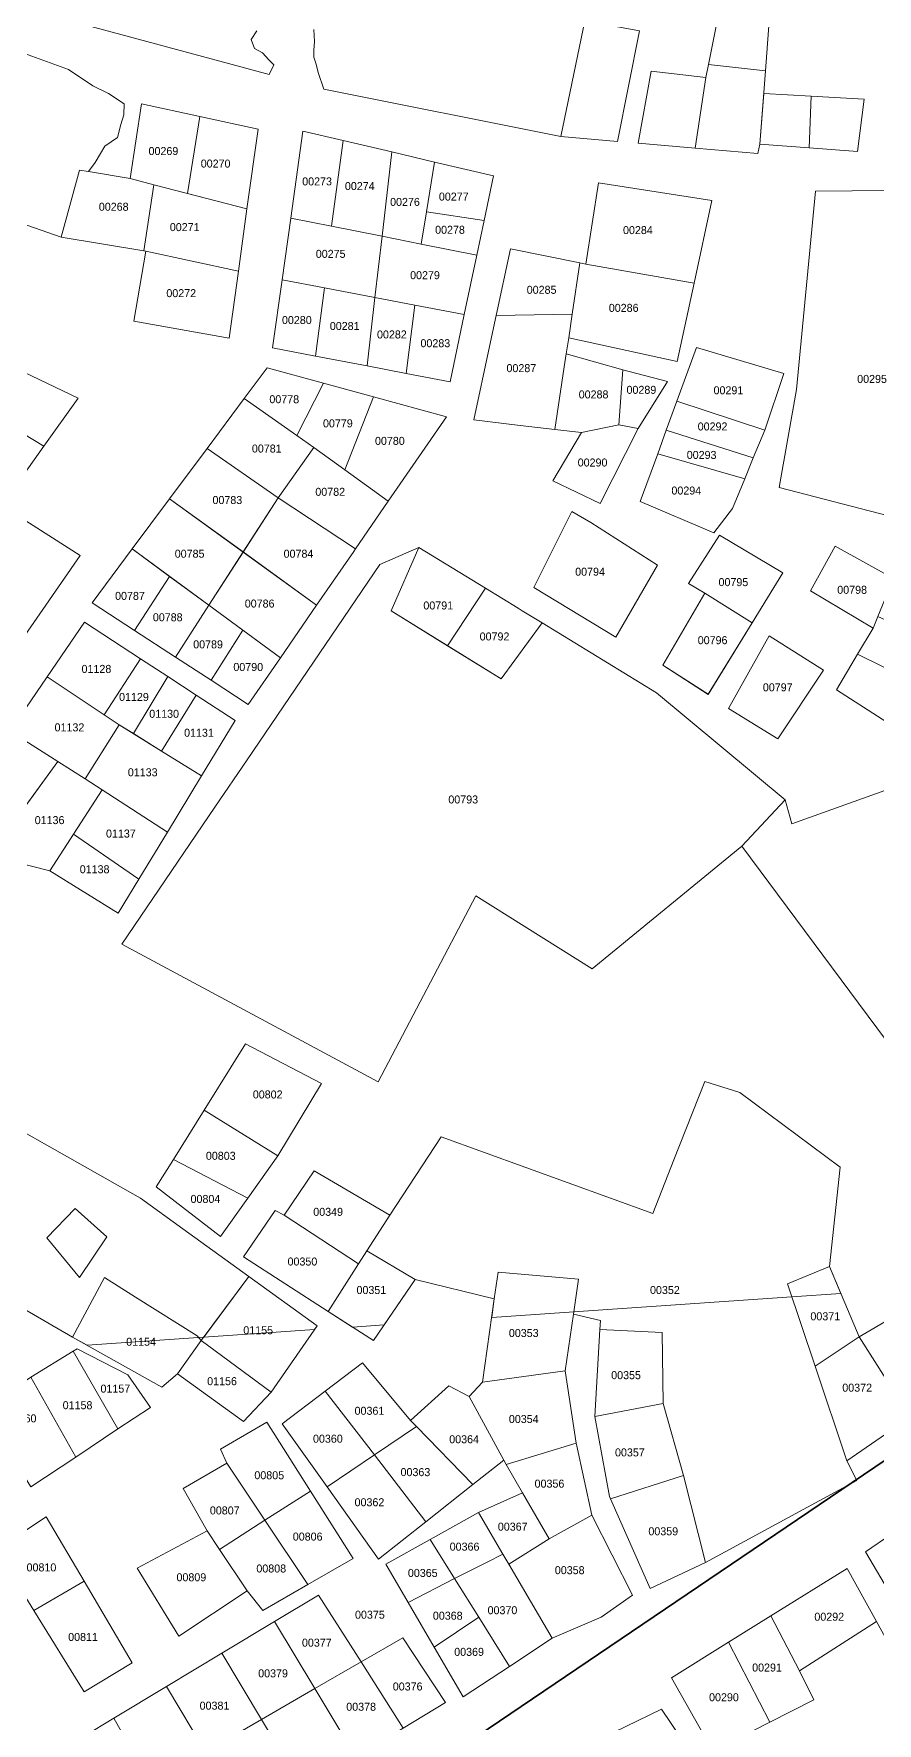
# Model space of a CAD drawing. Header units: metres. Extents: x 245225 to 248406, y 1633796 to 1637634.
# Drawn here: x 247486.2 to 247644.4, y 1636206.3 to 1636522.9 of the extents above; entities that cross this region are included whole.
import ezdxf
from ezdxf.enums import TextEntityAlignment as Align

# ---------------------------------------------------------------- set-up
doc = ezdxf.new("R2010")
doc.units = ezdxf.units.M
doc.header["$MEASUREMENT"] = 0
doc.layers.add('historique_numero_parcelle', color=7, linetype='Continuous')
doc.layers.add('limites_sections', color=7, linetype='Continuous')
doc.layers.add('LIMITES_PARCELLES', color=7, linetype='Continuous', lineweight=0, true_color=0xffffff)
doc.styles.add('Style-FANCY', font='FANCY.shx')

msp = doc.modelspace()

# ---------------------------------------------------------------- linework, layer by layer
at = {"layer": 'limites_parcelles', "flags": 128}
for points in [[(247622.031, 1636533.459), (247624.703, 1636532.985), (247623.42, 1636516), (247612.732, 1636517.171), (247616.21, 1636534.493), (247622.031, 1636533.459)], [(247623.42, 1636516), (247622.379, 1636502.227), (247621.982, 1636500.507), (247610.219, 1636501.519), (247612.241, 1636514.729), (247612.732, 1636517.171), (247623.42, 1636516)], [(247517.334, 1636507.43), (247515.05, 1636493.01), (247508.739, 1636494.65), (247504.317, 1636495.8), (247506.426, 1636509.795), (247517.334, 1636507.43)], [(247561.384, 1636498.886), (247559.843, 1636489.556), (247558.848, 1636483.528), (247551.524, 1636484.977), (247553.348, 1636500.779), (247561.384, 1636498.886)], [(247496.468, 1636497.108), (247504.317, 1636495.8), (247508.739, 1636494.65), (247506.876, 1636482.232), (247491.352, 1636484.82), (247494.792, 1636497.387), (247496.468, 1636497.108)], [(247526.192, 1636490.114), (247524.577, 1636478.455), (247507.227, 1636482.174), (247506.876, 1636482.232), (247508.739, 1636494.65), (247526.192, 1636490.114)], [(247652.318, 1636482.658), (247650.474, 1636464.722), (247666.577, 1636462.842), (247660.015, 1636429.081), (247625.984, 1636437.922), (247629.218, 1636456.281), (247632.816, 1636493.428), (247653.443, 1636493.605), (247652.318, 1636482.658)], [(247542.023, 1636486.856), (247551.524, 1636484.977), (247550.199, 1636473.496), (247540.716, 1636475.309), (247532.769, 1636476.829), (247534.391, 1636488.365), (247542.023, 1636486.856)], [(247558.848, 1636483.528), (247569.296, 1636481.462), (247566.951, 1636470.292), (247557.687, 1636472.064), (247550.199, 1636473.496), (247551.524, 1636484.977), (247558.848, 1636483.528)], [(247589.711, 1636479.779), (247610.026, 1636476.212), (247606.856, 1636461.523), (247586.536, 1636465.968), (247587.187, 1636470.364), (247588.613, 1636480.001), (247589.711, 1636479.779)], [(247585.697, 1636460.518), (247583.946, 1636448.775), (247577.433, 1636449.544), (247568.756, 1636450.569), (247571.68, 1636464.302), (247572.924, 1636470.147), (247587.187, 1636470.364), (247586.536, 1636465.968), (247586.06, 1636462.952), (247585.697, 1636460.518)], [(247595.903, 1636449.617), (247588.918, 1636448.188), (247583.946, 1636448.775), (247585.697, 1636460.518), (247586.06, 1636462.952), (247596.696, 1636459.935), (247595.903, 1636449.617)], [(247549.947, 1636454.878), (247544.527, 1636441.215), (247538.72, 1636445.403), (247535.52, 1636447.652), (247540.542, 1636457.457), (247549.947, 1636454.878)], [(247488.104, 1636445.616), (247480.24, 1636434.549), (247474.386, 1636438.258), (247465.595, 1636443.828), (247473.104, 1636454.687), (247488.104, 1636445.616)], [(247535.52, 1636447.652), (247538.72, 1636445.403), (247532.052, 1636435.984), (247518.736, 1636445.234), (247525.693, 1636454.56), (247535.52, 1636447.652)], [(247592.453, 1636434.907), (247583.541, 1636439.145), (247588.918, 1636448.188), (247595.903, 1636449.617), (247599.554, 1636448.982), (247592.453, 1636434.907)], [(247544.527, 1636441.215), (247552.694, 1636435.325), (247546.537, 1636426.385), (247532.052, 1636435.984), (247538.72, 1636445.403), (247544.527, 1636441.215)], [(247619.553, 1636439.546), (247617.259, 1636433.95), (247613.766, 1636429.399), (247599.95, 1636435.247), (247603.224, 1636444.219), (247619.553, 1636439.546)], [(247546.537, 1636426.385), (247546.201, 1636425.897), (247539.259, 1636415.833), (247525.486, 1636425.807), (247532.052, 1636435.984), (247546.537, 1636426.385)], [(247590.664, 1636431.36), (247603.183, 1636423.366), (247595.351, 1636409.82), (247579.99, 1636419.162), (247587.116, 1636433.425), (247590.664, 1636431.36)], [(247620.919, 1636412.505), (247612.073, 1636418.075), (247609.004, 1636419.874), (247614.824, 1636428.976), (247626.678, 1636421.885), (247620.919, 1636412.505)], [(247581.578, 1636412.512), (247602.995, 1636399.437), (247627.125, 1636379.329), (247618.976, 1636370.65), (247590.93, 1636347.684), (247569.129, 1636361.337), (247550.819, 1636326.518), (247502.747, 1636352.318), (247520.184, 1636377.954), (247526.248, 1636386.87), (247551.137, 1636423.461), (247558.439, 1636426.636), (247553.229, 1636414.758), (247573.867, 1636402.058), (247581.578, 1636412.512)], [(247647.411, 1636420.833), (247644.513, 1636413.724), (247643.611, 1636411.513), (247631.864, 1636418.498), (247636.488, 1636426.875), (247647.411, 1636420.833)], [(247563.814, 1636408.245), (247570.902, 1636419.029), (247577.077, 1636415.259), (247577.815, 1636414.808), (247581.578, 1636412.512), (247573.867, 1636402.058), (247563.814, 1636408.245)], [(247660.522, 1636406.466), (247659.341, 1636397.46), (247640.705, 1636406.639), (247643.611, 1636411.513), (247644.513, 1636413.724), (247660.522, 1636406.466)], [(247659.341, 1636397.46), (247658.534, 1636391.299), (247653.877, 1636388.971), (247636.732, 1636399.977), (247640.705, 1636406.639), (247659.341, 1636397.46)], [(247511.365, 1636402.444), (247504.907, 1636391.763), (247502.207, 1636393.439), (247499.398, 1636395.311), (247506.244, 1636405.781), (247511.365, 1636402.444)], [(247499.398, 1636395.311), (247502.207, 1636393.439), (247495.857, 1636383.279), (247490.723, 1636386.535), (247481.789, 1636392.202), (247488.746, 1636402.41), (247499.398, 1636395.311)], [(247510.194, 1636388.482), (247517.675, 1636383.839), (247511.278, 1636373.294), (247499.052, 1636381.211), (247495.857, 1636383.279), (247502.207, 1636393.439), (247510.194, 1636388.482)], [(247691.888, 1636324.515), (247683.95, 1636319.858), (247695.441, 1636298.681), (247690.048, 1636294.543), (247678.235, 1636314.143), (247668.726, 1636308.05), (247663.744, 1636316.252), (247659.51, 1636314.029), (247649.35, 1636329.799), (247618.976, 1636370.65), (247627.125, 1636379.329), (247628.395, 1636374.884), (247646.705, 1636381.445), (247663.801, 1636388.882), (247691.888, 1636324.515)], [(247495.857, 1636383.279), (247499.052, 1636381.211), (247489.209, 1636366.048), (247477.869, 1636368.935), (247490.723, 1636386.535), (247495.857, 1636383.279)], [(247526.567, 1636290.021), (247517.626, 1636278.021), (247516.832, 1636278.894), (247505.279, 1636286.174), (247499.449, 1636289.848), (247493.496, 1636278.656), (247474.922, 1636289.371), (247460.906, 1636298.612), (247453.603, 1636303.216), (247457.685, 1636310.531), (247462.133, 1636318.506), (247466.825, 1636326.916), (247506.196, 1636304.691), (247514.145, 1636298.966), (247526.567, 1636290.021)], [(247637.435, 1636310.537), (247635.451, 1636291.884), (247627.567, 1636288.664), (247632.755, 1636273.195), (247638.705, 1636255.45), (247640.531, 1636251.799), (247637.194, 1636249.986), (247612.194, 1636236.4), (247608.041, 1636252.707), (247604.231, 1636266.201), (247604.072, 1636279.536), (247592.35, 1636280.057), (247592.509, 1636281.803), (247587.408, 1636282.99), (247588.362, 1636289.517), (247573.281, 1636290.84), (247572.574, 1636285.827), (247557.763, 1636289.43), (247548.695, 1636294.802), (247553, 1636301.495), (247562.604, 1636316.179), (247602.272, 1636301.806), (247606.239, 1636311.869), (247612.035, 1636326.571), (247618.623, 1636324.507), (247637.435, 1636310.537)], [(247553, 1636301.495), (247548.695, 1636294.802), (247547.131, 1636292.374), (247533.156, 1636301.495), (247538.792, 1636309.829), (247553, 1636301.495)], [(247533.156, 1636301.495), (247547.131, 1636292.374), (247541.403, 1636283.483), (247525.536, 1636293.716), (247531.489, 1636302.368), (247533.156, 1636301.495)], [(247557.763, 1636289.43), (247549.904, 1636278), (247541.403, 1636283.483), (247547.131, 1636292.374), (247548.695, 1636294.802), (247557.763, 1636289.43)], [(247505.279, 1636286.174), (247516.832, 1636278.894), (247517.626, 1636278.021), (247513.181, 1636271.75), (247510.256, 1636269.306), (247493.496, 1636278.656), (247499.449, 1636289.848), (247505.279, 1636286.174)], [(247587.408, 1636282.99), (247585.849, 1636272.319), (247570.37, 1636270.202), (247572.574, 1636285.827), (247573.281, 1636290.84), (247588.362, 1636289.517), (247587.408, 1636282.99)], [(247502.005, 1636261.44), (247493.625, 1636276.025), (247494.355, 1636276.473), (247503.88, 1636271.578), (247508.114, 1636265.493), (247502.005, 1636261.44)], [(247556.877, 1636263.059), (247557.994, 1636261.909), (247550.09, 1636256.571), (247540.841, 1636268.539), (247547.854, 1636273.854), (247556.877, 1636263.059)], [(247587.933, 1636258.769), (247574.82, 1636254.807), (247574.366, 1636255.597), (247567.857, 1636267.557), (247570.37, 1636270.202), (247585.849, 1636272.319), (247587.933, 1636258.769)], [(247567.857, 1636267.557), (247574.366, 1636255.597), (247568.578, 1636251.022), (247557.994, 1636261.909), (247556.877, 1636263.059), (247564.02, 1636269.541), (247567.857, 1636267.557)], [(247608.041, 1636252.707), (247594.377, 1636248.328), (247594.176, 1636248.783), (247591.398, 1636263.785), (247604.231, 1636266.201), (247608.041, 1636252.707)], [(247538.1, 1636249.809), (247529.548, 1636244.331), (247522.401, 1636255.042), (247521.211, 1636257.688), (247529.942, 1636262.715), (247538.1, 1636249.809)], [(247590.876, 1636245.279), (247582.833, 1636240.883), (247577.888, 1636249.477), (247574.82, 1636254.807), (247587.933, 1636258.769), (247587.965, 1636258.561), (247590.876, 1636245.279)], [(247529.548, 1636244.331), (247521.024, 1636238.871), (247518.697, 1636242.342), (247514.199, 1636250.279), (247522.401, 1636255.042), (247529.548, 1636244.331)], [(247582.833, 1636240.883), (247575.297, 1636236.096), (247574.181, 1636237.998), (247569.623, 1636245.761), (247577.888, 1636249.477), (247582.833, 1636240.883)], [(247574.181, 1636237.998), (247571.212, 1636236.487), (247565.137, 1636233.395), (247560.549, 1636240.724), (247569.623, 1636245.761), (247574.181, 1636237.998)], [(247592.62, 1636226.173), (247583.448, 1636222.214), (247575.297, 1636236.096), (247582.833, 1636240.883), (247590.876, 1636245.279), (247598.497, 1636230.295), (247592.62, 1636226.173)], [(247521.024, 1636238.871), (247526.238, 1636231.097), (247513.405, 1636222.63), (247505.6, 1636235.33), (247518.697, 1636242.342), (247521.024, 1636238.871)], [(247537.593, 1636232.275), (247529.148, 1636227.393), (247526.238, 1636231.097), (247521.024, 1636238.871), (247529.548, 1636244.331), (247537.593, 1636232.275)], [(247575.297, 1636236.096), (247583.448, 1636222.214), (247575.429, 1636216.952), (247569.649, 1636226.186), (247565.137, 1636233.395), (247571.212, 1636236.487), (247574.181, 1636237.998), (247575.297, 1636236.096)], [(247629.814, 1636216.097), (247632.513, 1636210.7), (247624.242, 1636206.484), (247616.52, 1636221.467), (247624.452, 1636226.397), (247629.814, 1636216.097)], [(247643.412, 1636161.643), (247630.236, 1636156.734), (247615.313, 1636201.933), (247624.242, 1636206.484), (247632.513, 1636210.7), (247629.814, 1636216.097), (247644.254, 1636225.354), (247647.9, 1636218.81), (247649.048, 1636216.75), (247673.257, 1636173.358), (247673.526, 1636172.863), (247663.466, 1636169.115), (247652.433, 1636165.004), (247643.412, 1636161.643)], [(247624.242, 1636206.484), (247615.313, 1636201.933), (247613.601, 1636201.025), (247605.783, 1636214.794), (247616.52, 1636221.467), (247624.242, 1636206.484)], [(247626.846, 1636143.077), (247615.793, 1636140.331), (247612.8, 1636150.472), (247610.814, 1636159.485), (247607.64, 1636173.887), (247594.941, 1636204.568), (247603.936, 1636208.945), (247609.36, 1636200.875), (247613.197, 1636197.7), (247625.897, 1636161.981), (247627.681, 1636154.504), (247628.675, 1636150.339), (247626.293, 1636149.81), (247626.846, 1636143.077)]]:
    msp.add_lwpolyline(points, close=True, dxfattribs=at)
for points in [[(247528.024, 1636523.46), (247526.966, 1636521.872), (247527.627, 1636520.153), (247529.082, 1636519.359), (247530.273, 1636518.036), (247531.199, 1636517.11), (247530.35, 1636515.318), (247522.715, 1636517.379), (247477.387, 1636529.612)], [(247589.536, 1636525.38), (247585.073, 1636503.682), (247540.623, 1636512.546), (247539.534, 1636515.655), (247539.137, 1636517.242), (247538.74, 1636518.565), (247538.74, 1636519.888), (247538.872, 1636521.476), (247538.74, 1636523.724)], [(247477.542, 1636521.74), (247492.702, 1636516.263), (247497.306, 1636513.168), (247500.243, 1636511.739), (247503.173, 1636509.829), (247503.1, 1636507.77), (247502.545, 1636505.944), (247501.91, 1636503.484), (247499.528, 1636501.896), (247498.735, 1636500.468), (247497.703, 1636498.801), (247496.468, 1636497.108), (247496.468, 1636497.108), (247494.792, 1636497.387), (247491.352, 1636484.82), (247465.238, 1636493.959)]]:
    msp.add_lwpolyline(points, dxfattribs=at)
at = {"layer": 'limites_parcelles', "color": 0, "flags": 128}
for points in [[(247528.024103, 1636523.459901), (247526.965767, 1636521.872397), (247527.627227, 1636520.152602), (247529.082438, 1636519.358851), (247530.273066, 1636518.035931), (247531.199109, 1636517.109888), (247530.350283, 1636515.318311), (247522.71455, 1636517.379001), (247477.387117, 1636529.611718)], [(247589.535966, 1636525.379767), (247585.072749, 1636503.682499), (247540.62266, 1636512.546059), (247539.533501, 1636515.654677), (247539.136625, 1636517.24218), (247538.739749, 1636518.565099), (247538.739749, 1636519.888018), (247538.872041, 1636521.475522), (247538.739749, 1636523.724484)], [(247477.541502, 1636521.740105), (247492.702157, 1636516.263219), (247497.305916, 1636513.167588), (247500.242797, 1636511.738835), (247503.172984, 1636509.828822), (247503.100303, 1636507.770077), (247502.544677, 1636505.944449), (247501.909676, 1636503.483819), (247499.528421, 1636501.896316), (247498.734669, 1636500.467563), (247497.702792, 1636498.800685), (247496.468162, 1636497.107916), (247496.468162, 1636497.107916), (247494.791995, 1636497.387278), (247491.352405, 1636484.819544), (247465.238352, 1636493.9588)]]:
    msp.add_lwpolyline(points, dxfattribs=at)
for points in [[(247517.334146, 1636507.429674), (247515.050059, 1636493.009828), (247508.739121, 1636494.650292), (247504.317014, 1636495.799774), (247506.426475, 1636509.794794), (247517.334146, 1636507.429674)], [(247652.317689, 1636482.657935), (247650.473514, 1636464.722283), (247666.577036, 1636462.842327), (247660.015357, 1636429.081426), (247625.983531, 1636437.922096), (247629.217795, 1636456.280647), (247632.816136, 1636493.428221), (247653.443288, 1636493.605025), (247652.317689, 1636482.657935)], [(247542.022861, 1636486.856045), (247551.52424, 1636484.976881), (247550.199316, 1636473.495756), (247540.716478, 1636475.309414), (247532.769122, 1636476.8294), (247534.39137, 1636488.365386), (247542.022861, 1636486.856045)], [(247544.526686, 1636441.215331), (247552.693785, 1636435.32512), (247546.536843, 1636426.384903), (247532.052392, 1636435.984066), (247538.719905, 1636445.403251), (247544.526686, 1636441.215331)], [(247620.91918, 1636412.505191), (247612.072761, 1636418.074737), (247609.003588, 1636419.873907), (247614.824433, 1636428.975592), (247626.67779, 1636421.884745), (247620.91918, 1636412.505191)], [(247581.577552, 1636412.511519), (247602.995329, 1636399.437009), (247627.125378, 1636379.328635), (247618.976195, 1636370.650284), (247590.930305, 1636347.684405), (247569.128595, 1636361.336933), (247550.819392, 1636326.517696), (247502.746885, 1636352.317616), (247520.184133, 1636377.954082), (247526.248478, 1636386.869959), (247551.136892, 1636423.461223), (247558.439407, 1636426.63623), (247553.229484, 1636414.758094), (247573.867025, 1636402.058068), (247581.577552, 1636412.511519)], [(247647.410775, 1636420.833319), (247644.512678, 1636413.72444), (247643.611157, 1636411.513057), (247631.863634, 1636418.498071), (247636.488242, 1636426.87472), (247647.410775, 1636420.833319)], [(247563.813974, 1636408.244561), (247570.901783, 1636419.028556), (247577.077051, 1636415.258855), (247577.814933, 1636414.808414), (247581.577552, 1636412.511519), (247573.867025, 1636402.058068), (247563.813974, 1636408.244561)], [(247511.365007, 1636402.444165), (247504.907223, 1636391.763277), (247502.207332, 1636393.438981), (247499.398436, 1636395.310988), (247506.244368, 1636405.781211), (247511.365007, 1636402.444165)], [(247510.193515, 1636388.482307), (247517.674866, 1636383.838959), (247511.278413, 1636373.29408), (247499.051531, 1636381.210766), (247495.85732, 1636383.27896), (247502.207332, 1636393.438981), (247510.193515, 1636388.482307)], [(247691.887503, 1636324.514885), (247683.949988, 1636319.858209), (247695.440966, 1636298.68062), (247690.048174, 1636294.542586), (247678.234976, 1636314.143197), (247668.725715, 1636308.049884), (247663.743784, 1636316.251842), (247659.510442, 1636314.029338), (247649.350422, 1636329.798536), (247618.976195, 1636370.650284), (247627.125378, 1636379.328635), (247628.39538, 1636374.883626), (247646.704583, 1636381.445306), (247663.800694, 1636388.881568), (247691.887503, 1636324.514885)], [(247517.128673, 1636278.567398), (247518.081722, 1636278.632955), (247526.567458, 1636290.021134), (247514.145269, 1636298.966299), (247506.195559, 1636304.69085), (247466.825481, 1636326.915895), (247462.133334, 1636318.505503), (247457.684603, 1636310.531417), (247453.603277, 1636303.215884), (247460.905792, 1636298.612124), (247474.921747, 1636289.371445), (247493.495534, 1636278.655798), (247499.448671, 1636289.847696), (247505.279282, 1636286.173612), (247516.831831, 1636278.893924), (247517.128673, 1636278.567398)], [(247587.468913, 1636283.405838), (247628.386554, 1636286.220408), (247627.567167, 1636288.663771), (247635.45095, 1636291.883669), (247637.435329, 1636310.536831), (247618.623416, 1636324.506859), (247612.035278, 1636326.570613), (247606.239451, 1636311.869003), (247602.272133, 1636301.805563), (247562.604398, 1636316.179082), (247553.000004, 1636301.494677), (247548.694717, 1636294.802117), (247557.762513, 1636289.429653), (247572.573838, 1636285.826899), (247573.280798, 1636290.839885), (247588.362078, 1636289.516966), (247587.468913, 1636283.405838)], [(247553.000004, 1636301.494677), (247548.694717, 1636294.802117), (247547.130622, 1636292.374046), (247533.156214, 1636301.494677), (247538.79185, 1636309.829069), (247553.000004, 1636301.494677)], [(247533.156214, 1636301.494677), (247547.130622, 1636292.374046), (247541.403003, 1636283.482599), (247525.536199, 1636293.715912), (247531.489336, 1636302.367804), (247533.156214, 1636301.494677)], [(247545.950139, 1636280.549918), (247551.941006, 1636280.962007), (247557.762513, 1636289.429653), (247548.694717, 1636294.802117), (247547.130622, 1636292.374046), (247541.403003, 1636283.482599), (247545.950139, 1636280.549918)], [(247496.230879, 1636277.129917), (247517.128673, 1636278.567398), (247516.831831, 1636278.893924), (247505.279282, 1636286.173612), (247499.448671, 1636289.847696), (247493.495534, 1636278.655798), (247496.230879, 1636277.129917)], [(247572.083155, 1636282.34751), (247587.468913, 1636283.405838), (247588.362078, 1636289.516966), (247573.280798, 1636290.839885), (247572.573838, 1636285.826899), (247572.083155, 1636282.34751)]]:
    msp.add_lwpolyline(points, close=True, dxfattribs=at)
at = {"layer": 'limites_parcelles', "color": 0}
for points in [[(247599.80007, 1636523.487219), (247595.667188, 1636502.77115), (247585.072749, 1636503.682499), (247589.535966, 1636525.379767)], [(247612.241146, 1636514.728633), (247610.219318, 1636501.519354), (247599.521848, 1636502.439566), (247602.001751, 1636515.91926)], [(247631.966117, 1636511.257585), (247631.649642, 1636501.525732), (247622.379074, 1636502.227288), (247623.099912, 1636511.767541)], [(247631.649642, 1636501.525732), (247631.966117, 1636511.257585), (247641.952611, 1636510.683194), (247640.65883, 1636500.843955)], [(247515.050059, 1636493.009828), (247517.334146, 1636507.429674), (247528.261854, 1636505.06021), (247526.191561, 1636490.113708)], [(247544.240971, 1636502.924077), (247542.022861, 1636486.856045), (247534.39137, 1636488.365386), (247536.68885, 1636504.703021)], [(247542.022861, 1636486.856045), (247544.240971, 1636502.924077), (247553.347798, 1636500.778913), (247551.52424, 1636484.976881)], [(247570.653754, 1636487.932355), (247559.843016, 1636489.55622), (247561.383786, 1636498.885992), (247572.407671, 1636496.289255)], [(247610.026186, 1636476.211769), (247589.711456, 1636479.779221), (247592.09271, 1636495.019252), (247613.365253, 1636491.685495)], [(247570.653754, 1636487.932355), (247569.29579, 1636481.462059), (247558.847564, 1636483.528488), (247559.843016, 1636489.55622)], [(247524.576677, 1636478.455034), (247522.837884, 1636465.901798), (247504.978474, 1636469.076804), (247507.227436, 1636482.173705)], [(247588.613227, 1636480.001335), (247587.186942, 1636470.363513), (247572.924031, 1636470.147272), (247575.582677, 1636482.636727)], [(247540.716478, 1636475.309414), (247539.037419, 1636462.52702), (247530.973838, 1636464.06294), (247532.769122, 1636476.8294)], [(247539.037419, 1636462.52702), (247540.716478, 1636475.309414), (247550.199316, 1636473.495756), (247548.720674, 1636460.68259)], [(247557.686925, 1636472.0637), (247556.040551, 1636459.288328), (247548.720674, 1636460.68259), (247550.199316, 1636473.495756)], [(247556.040551, 1636459.288328), (247557.686925, 1636472.0637), (247566.951416, 1636470.291803), (247564.311405, 1636457.712927)], [(247623.291116, 1636448.660631), (247606.829136, 1636454.095151), (247610.485258, 1636464.112329), (247626.889457, 1636459.243986)], [(247488.103549, 1636445.615993), (247473.103674, 1636454.687345), (247478.387795, 1636462.329916), (247494.527411, 1636454.656984)], [(247540.541767, 1636457.456874), (247535.520484, 1636447.65212), (247525.692536, 1636454.56017), (247530.008107, 1636460.345537)], [(247599.553975, 1636448.98166), (247595.902718, 1636449.616661), (247596.69647, 1636459.935432), (247605.076235, 1636457.764216)], [(247552.693785, 1636435.32512), (247544.526686, 1636441.215331), (247549.946964, 1636454.877671), (247563.583799, 1636451.138018)], [(247621.147542, 1636443.433319), (247604.830301, 1636448.618667), (247606.829136, 1636454.095151), (247623.291116, 1636448.660631)], [(247621.147542, 1636443.433319), (247619.553483, 1636439.546051), (247603.224306, 1636444.218503), (247604.830301, 1636448.618667)], [(247532.052392, 1636435.984066), (247525.486032, 1636425.807123), (247511.694135, 1636435.794197), (247518.73604, 1636445.234433)], [(247525.486032, 1636425.807123), (247519.046884, 1636415.82734), (247504.669104, 1636426.376584), (247511.694135, 1636435.794197)], [(247472.316759, 1636416.143627), (247483.851075, 1636432.238749), (247494.924287, 1636425.155883), (247483.282597, 1636408.354808)], [(247511.692583, 1636421.223327), (247505.103747, 1636411.117068), (247497.146791, 1636416.292324), (247504.669104, 1636426.376584)], [(247539.25947, 1636415.833416), (247532.464734, 1636405.982414), (247519.046884, 1636415.82734), (247525.486032, 1636425.807123)], [(247570.901783, 1636419.028556), (247563.813974, 1636408.244561), (247553.229484, 1636414.758094), (247558.439407, 1636426.63623)], [(247505.103747, 1636411.117068), (247511.692583, 1636421.223327), (247519.046884, 1636415.82734), (247512.784472, 1636406.121474)], [(247525.414291, 1636411.155455), (247519.464958, 1636401.776443), (247512.784472, 1636406.121474), (247519.046884, 1636415.82734)], [(247620.91918, 1636412.505191), (247612.707762, 1636399.130532), (247604.173562, 1636404.599633), (247612.072761, 1636418.074737)], [(247506.244368, 1636405.781211), (247499.398436, 1636395.310988), (247488.746107, 1636402.4103), (247495.718038, 1636412.641066)], [(247519.464958, 1636401.776443), (247525.414291, 1636411.155455), (247532.464734, 1636405.982414), (247526.436225, 1636397.242286)], [(247634.297805, 1636403.681375), (247625.725288, 1636390.769682), (247616.51777, 1636396.484694), (247624.130152, 1636410.117779)], [(247504.907223, 1636391.763277), (247511.365007, 1636402.444165), (247516.644995, 1636399.003274), (247510.193515, 1636388.482307)], [(247517.674866, 1636383.838959), (247510.193515, 1636388.482307), (247516.644995, 1636399.003274), (247523.975595, 1636394.22603)], [(247483.753381, 1636376.992551), (247475.174843, 1636382.495528), (247481.789448, 1636392.201944), (247490.723164, 1636386.535458)], [(247505.932461, 1636364.481008), (247493.667888, 1636372.916759), (247499.051531, 1636381.210766), (247511.278413, 1636373.29408)], [(247505.932461, 1636364.481008), (247502.068051, 1636358.110332), (247489.209275, 1636366.047848), (247493.667888, 1636372.916759)], [(247531.965587, 1636312.6072), (247518.166133, 1636321.199786), (247525.933075, 1636333.641617), (247540.141228, 1636326.180352)], [(247531.965587, 1636312.6072), (247526.353704, 1636304.708994), (247512.407407, 1636311.974907), (247518.166133, 1636321.199786)], [(247526.353704, 1636304.708994), (247521.24994, 1636297.52592), (247509.184916, 1636306.812813), (247512.407407, 1636311.974907)], [(247488.666281, 1636297.246038), (247493.957958, 1636302.749382), (247499.884637, 1636297.457705), (247494.804627, 1636289.837689)], [(247518.081722, 1636278.632955), (247538.863045, 1636280.062423), (247539.374376, 1636280.798928), (247526.567458, 1636290.021134)], [(247628.386554, 1636286.220408), (247637.572618, 1636286.852283), (247635.45095, 1636291.883669), (247627.567167, 1636288.663771)]]:
    msp.add_3dface(points, dxfattribs=at)
at = {"layer": 'limites_parcelles'}
for points in [[(247599.8, 1636523.487), (247595.667, 1636502.771), (247585.073, 1636503.682), (247589.536, 1636525.38)], [(247612.241, 1636514.729), (247610.219, 1636501.519), (247599.522, 1636502.44), (247602.002, 1636515.919)], [(247631.966, 1636511.258), (247631.65, 1636501.526), (247622.379, 1636502.227), (247623.1, 1636511.768)], [(247631.65, 1636501.526), (247631.966, 1636511.258), (247641.953, 1636510.683), (247640.659, 1636500.844)], [(247515.05, 1636493.01), (247517.334, 1636507.43), (247528.262, 1636505.06), (247526.192, 1636490.114)], [(247544.241, 1636502.924), (247542.023, 1636486.856), (247534.391, 1636488.365), (247536.689, 1636504.703)], [(247542.023, 1636486.856), (247544.241, 1636502.924), (247553.348, 1636500.779), (247551.524, 1636484.977)], [(247570.654, 1636487.932), (247559.843, 1636489.556), (247561.384, 1636498.886), (247572.408, 1636496.289)], [(247610.026, 1636476.212), (247589.711, 1636479.779), (247592.093, 1636495.019), (247613.365, 1636491.685)], [(247570.654, 1636487.932), (247569.296, 1636481.462), (247558.848, 1636483.528), (247559.843, 1636489.556)], [(247524.577, 1636478.455), (247522.838, 1636465.902), (247504.978, 1636469.077), (247507.227, 1636482.174)], [(247588.613, 1636480.001), (247587.187, 1636470.364), (247572.924, 1636470.147), (247575.583, 1636482.637)], [(247540.716, 1636475.309), (247539.037, 1636462.527), (247530.974, 1636464.063), (247532.769, 1636476.829)], [(247539.037, 1636462.527), (247540.716, 1636475.309), (247550.199, 1636473.496), (247548.721, 1636460.683)], [(247557.687, 1636472.064), (247556.041, 1636459.288), (247548.721, 1636460.683), (247550.199, 1636473.496)], [(247556.041, 1636459.288), (247557.687, 1636472.064), (247566.951, 1636470.292), (247564.311, 1636457.713)], [(247623.291, 1636448.661), (247606.829, 1636454.095), (247610.485, 1636464.112), (247626.889, 1636459.244)], [(247488.104, 1636445.616), (247473.104, 1636454.687), (247478.388, 1636462.33), (247494.527, 1636454.657)], [(247540.542, 1636457.457), (247535.52, 1636447.652), (247525.693, 1636454.56), (247530.008, 1636460.346)], [(247599.554, 1636448.982), (247595.903, 1636449.617), (247596.696, 1636459.935), (247605.076, 1636457.764)], [(247552.694, 1636435.325), (247544.527, 1636441.215), (247549.947, 1636454.878), (247563.584, 1636451.138)], [(247621.148, 1636443.433), (247604.83, 1636448.619), (247606.829, 1636454.095), (247623.291, 1636448.661)], [(247621.148, 1636443.433), (247619.553, 1636439.546), (247603.224, 1636444.219), (247604.83, 1636448.619)], [(247532.052, 1636435.984), (247525.486, 1636425.807), (247511.694, 1636435.794), (247518.736, 1636445.234)], [(247525.486, 1636425.807), (247519.047, 1636415.827), (247504.669, 1636426.377), (247511.694, 1636435.794)], [(247472.317, 1636416.144), (247483.851, 1636432.239), (247494.924, 1636425.156), (247483.283, 1636408.355)], [(247511.693, 1636421.223), (247505.104, 1636411.117), (247497.147, 1636416.292), (247504.669, 1636426.377)], [(247539.259, 1636415.833), (247532.465, 1636405.982), (247519.047, 1636415.827), (247525.486, 1636425.807)], [(247570.902, 1636419.029), (247563.814, 1636408.245), (247553.229, 1636414.758), (247558.439, 1636426.636)], [(247505.104, 1636411.117), (247511.693, 1636421.223), (247519.047, 1636415.827), (247512.784, 1636406.121)], [(247525.414, 1636411.155), (247519.465, 1636401.776), (247512.784, 1636406.121), (247519.047, 1636415.827)], [(247620.919, 1636412.505), (247612.708, 1636399.131), (247604.174, 1636404.6), (247612.073, 1636418.075)], [(247506.244, 1636405.781), (247499.398, 1636395.311), (247488.746, 1636402.41), (247495.718, 1636412.641)], [(247519.465, 1636401.776), (247525.414, 1636411.155), (247532.465, 1636405.982), (247526.436, 1636397.242)], [(247634.298, 1636403.681), (247625.725, 1636390.77), (247616.518, 1636396.485), (247624.13, 1636410.118)], [(247504.907, 1636391.763), (247511.365, 1636402.444), (247516.645, 1636399.003), (247510.194, 1636388.482)], [(247517.675, 1636383.839), (247510.194, 1636388.482), (247516.645, 1636399.003), (247523.976, 1636394.226)], [(247483.753, 1636376.993), (247475.175, 1636382.496), (247481.789, 1636392.202), (247490.723, 1636386.535)], [(247505.932, 1636364.481), (247493.668, 1636372.917), (247499.052, 1636381.211), (247511.278, 1636373.294)], [(247505.932, 1636364.481), (247502.068, 1636358.11), (247489.209, 1636366.048), (247493.668, 1636372.917)], [(247531.966, 1636312.607), (247518.166, 1636321.2), (247525.933, 1636333.642), (247540.141, 1636326.18)], [(247531.966, 1636312.607), (247526.354, 1636304.709), (247512.407, 1636311.975), (247518.166, 1636321.2)], [(247526.354, 1636304.709), (247521.25, 1636297.526), (247509.185, 1636306.813), (247512.407, 1636311.975)], [(247488.666, 1636297.246), (247493.958, 1636302.749), (247499.885, 1636297.458), (247494.805, 1636289.838)], [(247530.722, 1636268.337), (247517.626, 1636278.021), (247526.567, 1636290.021), (247539.374, 1636280.799)], [(247641.007, 1636278.707), (247632.755, 1636273.195), (247627.567, 1636288.664), (247635.451, 1636291.884)], [(247663.074, 1636272.357), (247650.562, 1636263.677), (247641.007, 1636278.707), (247653.628, 1636286.089)], [(247604.231, 1636266.201), (247591.398, 1636263.785), (247592.35, 1636280.057), (247604.072, 1636279.536)], [(247530.722, 1636268.337), (247525.563, 1636262.86), (247513.181, 1636271.75), (247517.626, 1636278.021)], [(247650.562, 1636263.677), (247638.705, 1636255.45), (247632.755, 1636273.195), (247641.007, 1636278.707)], [(247502.005, 1636261.44), (247494.083, 1636256.185), (247485.671, 1636271.148), (247493.625, 1636276.025)], [(247494.083, 1636256.185), (247485.629, 1636250.576), (247476.695, 1636265.08), (247485.671, 1636271.148)], [(247550.09, 1636256.571), (247541.214, 1636250.577), (247532.773, 1636262.424), (247540.841, 1636268.539)], [(247568.578, 1636251.022), (247559.764, 1636244.054), (247550.09, 1636256.571), (247557.994, 1636261.909)], [(247559.764, 1636244.054), (247550.871, 1636237.024), (247541.214, 1636250.577), (247550.09, 1636256.571)], [(247612.194, 1636236.4), (247601.796, 1636231.559), (247594.377, 1636248.328), (247608.041, 1636252.707)], [(247537.593, 1636232.275), (247529.548, 1636244.331), (247538.1, 1636249.809), (247546.082, 1636237.182)], [(247495.654, 1636232.908), (247486.213, 1636227.4), (247479.142, 1636238.77), (247488.535, 1636244.988)], [(247660.81, 1636231.871), (247650.186, 1636224.878), (247642.169, 1636238.446), (247652.034, 1636245.152)], [(247565.137, 1636233.395), (247556.396, 1636228.946), (247552.227, 1636236.104), (247560.549, 1636240.724)], [(247644.254, 1636225.354), (247629.814, 1636216.097), (247624.452, 1636226.397), (247638.729, 1636235.271)], [(247486.213, 1636227.4), (247495.654, 1636232.908), (247504.674, 1636217.603), (247495.678, 1636212.179)], [(247569.649, 1636226.186), (247561.285, 1636220.553), (247556.396, 1636228.946), (247565.137, 1636233.395)], [(247547.581, 1636217.773), (247538.933, 1636212.783), (247531.369, 1636225.362), (247539.594, 1636230.311)], [(247561.285, 1636220.553), (247569.649, 1636226.186), (247575.429, 1636216.952), (247566.713, 1636211.233)], [(247538.933, 1636212.783), (247528.906, 1636206.996), (247521.455, 1636219.396), (247531.369, 1636225.362)], [(247528.906, 1636206.996), (247518.407, 1636200.937), (247511.12, 1636213.177), (247521.455, 1636219.396)], [(247555.475, 1636205.381), (247547.581, 1636217.773), (247555.421, 1636222.297), (247563.412, 1636210.195)], [(247555.475, 1636205.381), (247546.615, 1636200.008), (247538.933, 1636212.783), (247547.581, 1636217.773)], [(247518.407, 1636200.937), (247508.113, 1636194.997), (247501.236, 1636207.23), (247511.12, 1636213.177)], [(247546.615, 1636200.008), (247536.713, 1636194.003), (247528.906, 1636206.996), (247538.933, 1636212.783)], [(247508.113, 1636194.997), (247496.763, 1636188.447), (247490.069, 1636200.511), (247501.236, 1636207.23)], [(247536.713, 1636194.003), (247526.296, 1636187.685), (247518.407, 1636200.937), (247528.906, 1636206.996)]]:
    msp.add_3dface(points, dxfattribs=at)
at = {"layer": 'limites_sections', "flags": 128}
for points in [[(247546.68, 1636188.471), (247697.695, 1636290.674), (247822.779, 1636383.723), (247910.334, 1636459.129), (247930.99, 1636458.131), (247963.997, 1636446.578), (248017.635, 1636417.696), (248081.175, 1636359.932), (248216.648, 1636235.955), (248272.648, 1636198.72)], [(247697.695, 1636290.674), (247546.68, 1636188.471)]]:
    msp.add_lwpolyline(points, dxfattribs=at)

# ---------------------------------------------------------------- texts
at = {"layer": 'historique_numero_parcelle', "style": 'Style-FANCY'}
for s, p in [('00269', (247510.523192, 1636500.954296)), ('00270', (247520.314544, 1636498.607586)), ('00273', (247539.338686, 1636495.265096)), ('00274', (247547.345986, 1636494.393461)), ('00276', (247555.822332, 1636491.418168)), ('00277', (247564.968746, 1636492.41552)), ('00268', (247501.200886, 1636490.511437)), ('00271', (247514.51009, 1636486.698034)), ('00278', (247564.265175, 1636486.196739)), ('00284', (247599.502319, 1636486.140821)), ('00275', (247541.88494, 1636481.687704)), ('00279', (247559.574707, 1636477.689916)), ('00285', (247581.444016, 1636474.949949)), ('00272', (247513.86515, 1636474.319139)), ('00280', (247535.543385, 1636469.281178)), ('00286', (247596.834615, 1636471.561886)), ('00281', (247544.513906, 1636468.166491)), ('00282', (247553.367165, 1636466.582461)), ('00283', (247561.516854, 1636464.939765)), ('00287', (247577.647668, 1636460.268345)), ('00289', (247600.15713, 1636456.201413)), ('00291', (247616.47928, 1636456.11575)), ('00295', (247643.412828, 1636458.246123)), ('00778', (247533.184207, 1636454.438007)), ('00288', (247591.191395, 1636455.340255)), ('00779', (247543.239398, 1636449.92059)), ('00780', (247552.986778, 1636446.635197)), ('00292', (247613.503764, 1636449.339625)), ('00781', (247529.900879, 1636445.197837)), ('00293', (247611.451684, 1636444.000861)), ('00290', (247591.002341, 1636442.580918)), ('00782', (247541.802942, 1636437.087021)), ('00294', (247608.578772, 1636437.327404)), ('00783', (247522.513391, 1636435.546993)), ('00785', (247515.433715, 1636425.485474)), ('00784', (247535.85191, 1636425.485474)), ('00794', (247590.529572, 1636422.111126)), ('00795', (247617.411818, 1636420.160423)), ('00798', (247639.676886, 1636418.723064)), ('00787', (247504.24988, 1636417.579995)), ('00786', (247528.567027, 1636416.142636)), ('00791', (247562.061543, 1636415.789218)), ('00788', (247511.329555, 1636413.575922)), ('00789', (247518.893852, 1636408.497495)), ('00792', (247572.615097, 1636409.981111)), ('00796', (247613.512867, 1636409.277556)), ('01128', (247497.959763, 1636403.895751)), ('00790', (247526.431114, 1636404.256002)), ('00797', (247625.722742, 1636400.448061)), ('01129', (247504.995465, 1636398.636607)), ('01132', (247492.900757, 1636392.937454)), ('01130', (247510.657531, 1636395.485311)), ('01131', (247517.190683, 1636391.931721)), ('01133', (247506.637129, 1636384.522823)), ('00793', (247566.744683, 1636379.429882)), ('01136', (247489.177305, 1636375.559884)), ('01137', (247502.54514, 1636373.037171)), ('01138', (247497.620149, 1636366.349048)), ('00802', (247530.073373, 1636324.141261)), ('00803', (247521.275081, 1636312.642383)), ('00804', (247518.402169, 1636304.557234)), ('00349', (247541.413398, 1636302.138355)), ('00350', (247536.59101, 1636292.825308)), ('00351', (247549.519113, 1636287.486544)), ('00352', (247604.566157, 1636287.486544)), ('00371', (247634.640743, 1636282.561956)), ('01155', (247528.290956, 1636279.94773)), ('00353', (247578.094326, 1636279.433479)), ('01154', (247506.333701, 1636277.79169)), ('01156', (247521.519093, 1636270.399554)), ('00355', (247597.281274, 1636271.528)), ('00372', (247640.62109, 1636269.18571)), ('01158', (247494.417438, 1636265.894971)), ('01157', (247501.511772, 1636269.004362)), ('01160', (247483.922515, 1636263.430926)), ('00361', (247549.159999, 1636264.854544)), ('00354', (247578.094326, 1636263.314516)), ('00360', (247541.362096, 1636259.618448)), ('00364', (247566.910491, 1636259.515779)), ('00357', (247597.999502, 1636257.051734)), ('00363', (247557.778735, 1636253.355666)), ('00805', (247530.369374, 1636252.77149)), ('00356', (247582.916714, 1636251.199626)), ('00362', (247549.159999, 1636247.708895)), ('00807', (247522.022853, 1636246.177654)), ('00806', (247537.572593, 1636241.272611)), ('00367', (247576.023401, 1636243.137001)), ('00359', (247604.258345, 1636242.267462)), ('00366', (247566.996343, 1636239.388552)), ('00810', (247487.650514, 1636235.500124)), ('00808', (247530.744193, 1636235.294787)), ('00365', (247559.15656, 1636234.460461)), ('00358', (247586.713062, 1636234.977994)), ('00809', (247515.764009, 1636233.65209)), ('00375', (247549.243987, 1636226.63051)), ('00368', (247563.842841, 1636226.446028)), ('00370', (247574.10324, 1636227.472713)), ('00292', (247635.3859, 1636226.255166)), ('00811', (247495.448418, 1636222.461218)), ('00377', (247539.291399, 1636221.394414)), ('00369', (247567.844396, 1636219.669903)), ('00379', (247531.08308, 1636215.644975)), ('00291', (247623.715658, 1636216.732658)), ('00376', (247556.323663, 1636213.18093)), ('00381', (247520.104452, 1636209.58753)), ('00378', (247547.602323, 1636209.382193)), ('00290', (247615.63626, 1636211.162889))]:
    msp.add_text(s, height=1.499994, dxfattribs=at).set_placement(p, align=Align.MIDDLE_CENTER)

doc.saveas('drawing.dxf')
